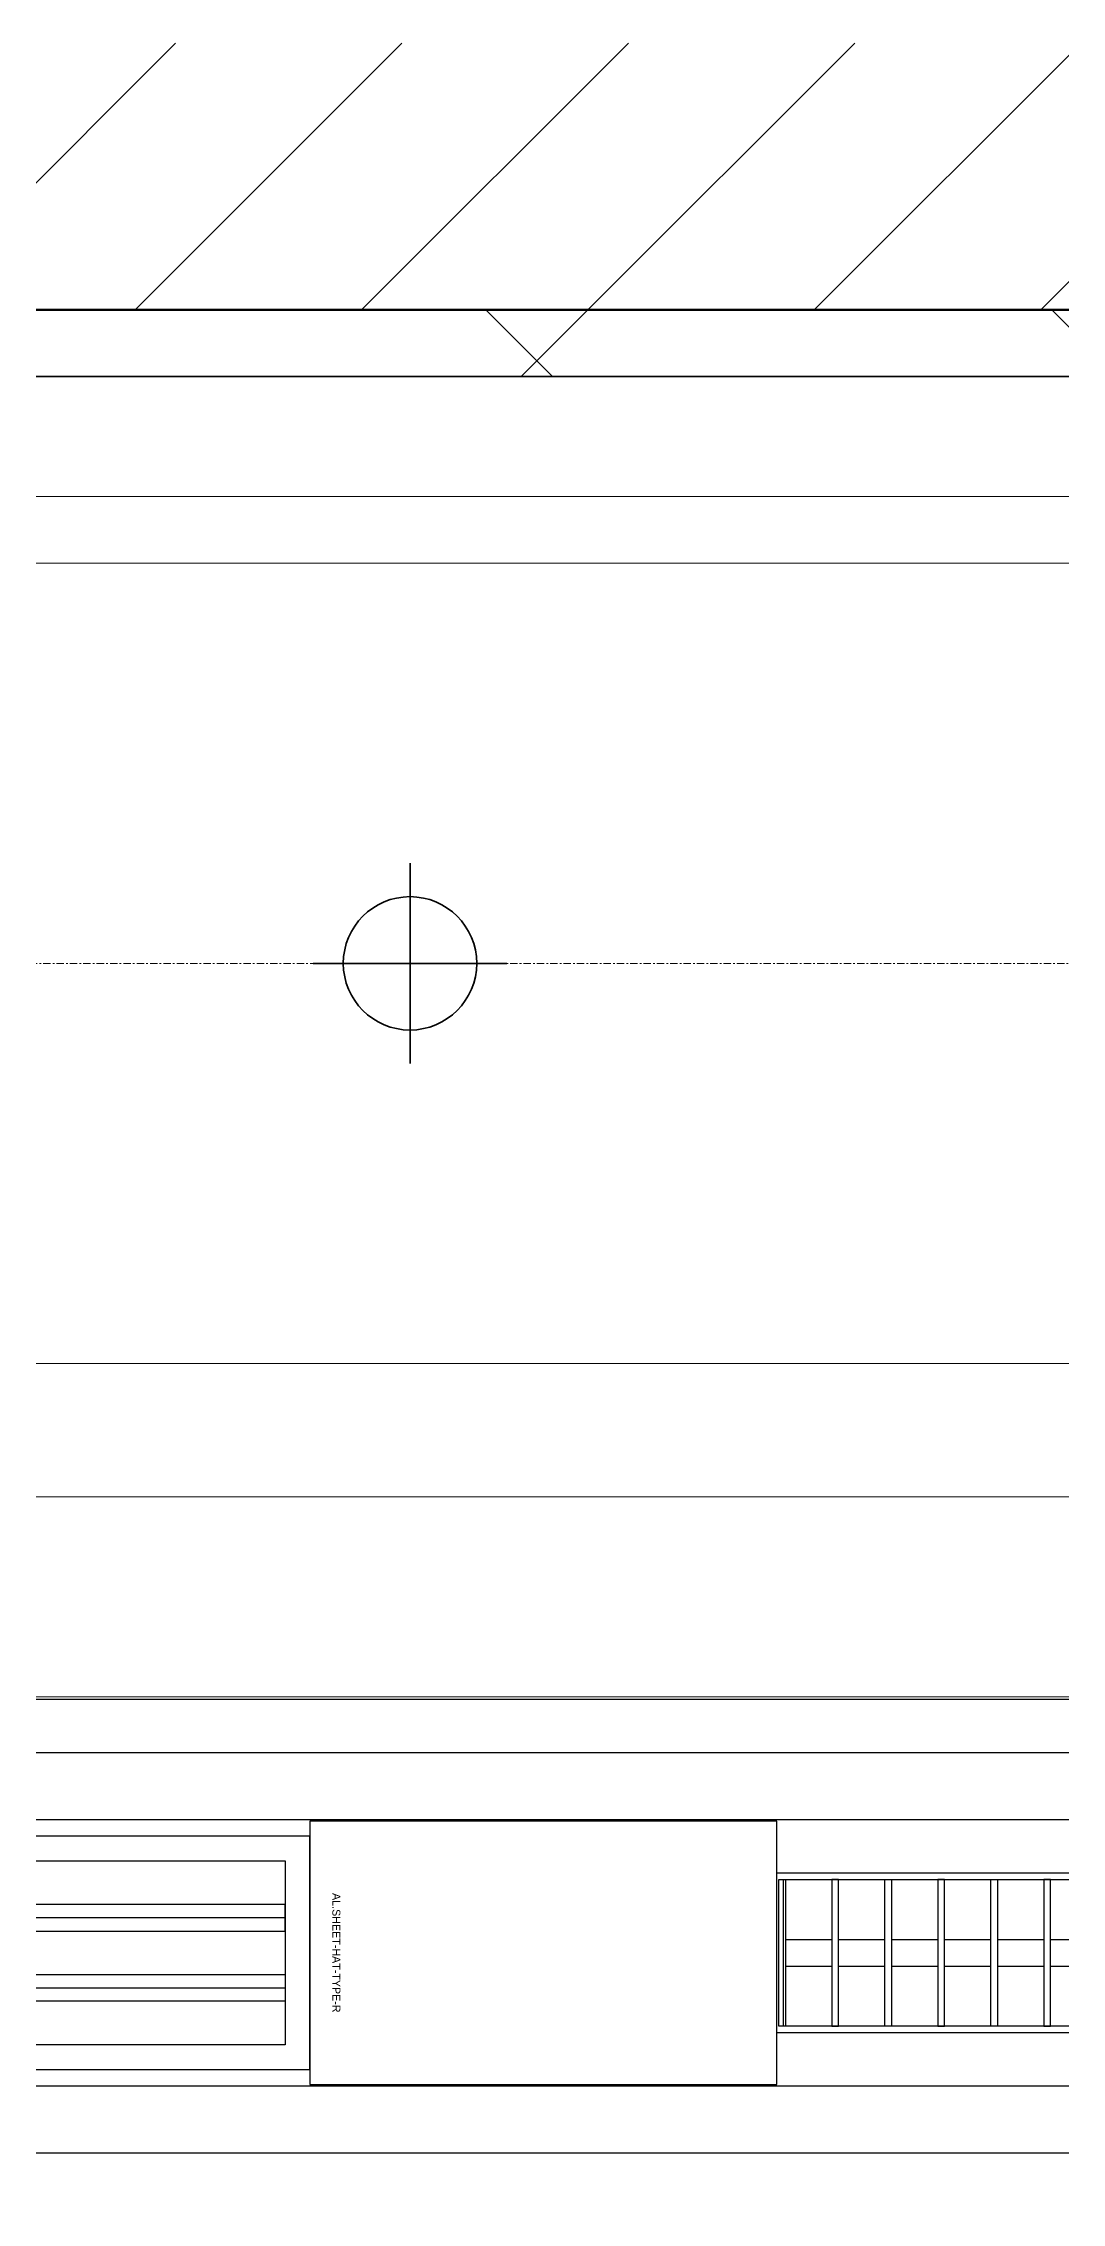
# Model space of a CAD drawing. Header units: millimetres. Extents: x -727772 to -647265, y -21627 to 19019.
# Drawn here: x -720982 to -720219, y 2650 to 4269 of the extents above; entities that cross this region are included whole.
import ezdxf
from ezdxf.enums import TextEntityAlignment as Align
from ezdxf.xclip import XClip

# ---------------------------------------------------------------- set-up
doc = ezdxf.new("R2010")
doc.units = ezdxf.units.MM
doc.header["$XCLIPFRAME"] = 2
doc.linetypes.add('DPA_Grid _ Level 100', pattern=[10, 5.5, -1.6, 1.3, -1.6])
for name, color, linetype in [('000 - WIPEOUT', 250, 'Continuous'), ('001 - ASCESSORIES', 251, 'Continuous'), ('A04_TUBE SERIES', 2, 'Continuous'), ('A11_ALU.SOLID SHEET', 2, 'Continuous')]:
    doc.layers.add(name, color=color, linetype=linetype)
for name, color, linetype, lineweight in [('A-DETL-GENF', 2, 'Continuous', 35), ('A-GLAZ-CURT', 2, 'Continuous', 9), ('A-WALL', 5, 'Continuous', 35), ('A-WALL-FNSH', 2, 'Continuous', 35), ('A-WALL-PATT', 1, 'Continuous', 35), ('E-LITE-EQPM', 2, 'Continuous', 35), ('S-GRID', 251, 'Continuous', 9)]:
    doc.layers.add(name, color=color, linetype=linetype, lineweight=lineweight)

# ---------------------------------------------------------------- blocks, each defined once
blk = doc.blocks.new('LGF_DL_SAA_LowPower_DL1a - LGF_DL_SAA_LowPower_DL1a-8832329-4263-01 ENLARGED UPPER PLATFORM LEVEL - REFLECTED CEILING PLAN - SHEET 4')
at = {"layer": 'A-DETL-GENF', "lineweight": 9}
for p, q in [((0, 75), (0, -75)), ((72.5, 0), (-72.5, 0))]:
    blk.add_line(p, q, dxfattribs=at)
blk.add_circle((0, 0), 50, dxfattribs=at)
blk = doc.blocks.new('*U789')
at = {"layer": 'S-GRID', "linetype": 'DPA_Grid _ Level 100'}
blk.add_line((-74549.9, -7200), (141.9, -7200), dxfattribs=at)
blk = doc.blocks.new('System Panel - DPA-AR_Metal Ceiling Rectangular Panel-V2-4263-01 ENLARGED UPPER PLATFORM LEVEL - REFLECTED CEILING PLAN - SHEET 4')
at = {"layer": 'A-GLAZ-CURT'}
for p, q in [((-719507.4, 4019), (-721907.4, 4019)), ((-721907.4, 4019), (-719507.4, 4019)), ((-721907.4, 3929), (-719507.4, 3929)), ((-719507.4, 3929), (-721907.4, 3929))]:
    blk.add_line(p, q, dxfattribs=at)
blk = doc.blocks.new('System Panel - DPA-AR_Metal Ceiling Rectangular Panel-V4-4263-01 ENLARGED UPPER PLATFORM LEVEL - REFLECTED CEILING PLAN - SHEET 4')
at = {"layer": 'A-GLAZ-CURT'}
for p, q in [((-719507.4, 3879), (-721907.4, 3879)), ((-721907.4, 3879), (-719507.4, 3879)), ((-721907.4, 3279), (-719507.4, 3279)), ((-719507.4, 3279), (-721907.4, 3279))]:
    blk.add_line(p, q, dxfattribs=at)
blk = doc.blocks.new('System Panel - DPA-AR_Metal Ceiling Rectangular Panel-V6-4263-01 ENLARGED UPPER PLATFORM LEVEL - REFLECTED CEILING PLAN - SHEET 4')
at = {"layer": 'A-GLAZ-CURT'}
for p, q in [((-719507.4, 3179), (-721907.4, 3179)), ((-721907.4, 3179), (-719507.4, 3179)), ((-721907.4, 3029), (-719507.4, 3029)), ((-719507.4, 3029), (-721907.4, 3029))]:
    blk.add_line(p, q, dxfattribs=at)
blk = doc.blocks.new('PPLS-PP19_Custom Tile Pattern - Custom Tile Pattern-16106263-4263-01 ENLARGED UPPER PLATFORM LEVEL - REFLECTED CEILING PLAN - SHEET 4')
at = {"layer": 'A-GLAZ-CURT'}
for p, q in [((-300, 0), (300, 0)), ((300, 0), (-300, 0)), ((-293.1, 0), (-275.8, 0)), ((-275.8, 0), (-293.1, 0)), ((-222.3, 0), (-205, 0)), ((-205, 0), (-222.3, 0)), ((196, 0), (213.3, 0)), ((213.3, 0), (196, 0)), ((230.1, 0), (300, 0)), ((-300, -50), (300, -50)), ((300, -50), (-300, -50))]:
    blk.add_line(p, q, dxfattribs=at)
at = {"layer": 'A-GLAZ-CURT', "flags": 128}
for points in [[(-300, 0), (-291.6, 0), (-283.3, 0), (-275.2, 0), (-267.3, 0), (-259.5, 0), (-251.8, 0), (-244.2, 0), (-236.7, 0), (-229.4, 0), (-222.1, 0), (-214.8, 0), (-207.7, 0), (-200.8, 0), (-194, 0), (-187.5, 0), (-181.4, 0), (-175.6, 0), (-170.3, 0), (-165.6, 0), (-162, 0), (-159.5, 0), (-157.5, 0)], [(-125.2, 0), (-128.5, 0), (-134.2, 0), (-140, 0), (-145.5, 0), (-150.6, 0), (-155.5, 0), (-160.3, 0), (-164.9, 0), (-169.6, 0), (-174.5, 0), (-179.5, 0), (-184.8, 0), (-190.4, 0), (-196.4, 0), (-202.6, 0), (-209, 0), (-215.7, 0), (-222.6, 0), (-229.7, 0), (-237, 0), (-244.4, 0), (-252, 0), (-259.7, 0), (-267.5, 0), (-275.5, 0), (-283.6, 0), (-291.7, 0), (-300, 0)], [(-156.9, 0), (-154.5, 0), (-149.4, 0), (-141.8, 0), (-132.8, 0), (-126.1, 0)]]:
    blk.add_lwpolyline(points, dxfattribs=at)
at = {"layer": 'A-GLAZ-CURT'}
for points, knots in [([(-300, 0), (-284.7, 0), (-236.6, 0), (-174.6, 0), (-130, 0), (-110.8, 0), (-99.5, 0), (-91.5, 0)], [-5323.127839, -5323.127839, -5323.127839, -5323.127839, -4502.809032, -2700.551212, -1002.059161, -460.363443, 0, 0, 0, 0]), ([(-156.8, 0), (-174.2, 0), (-212.6, 0), (-262.6, 0), (-294.5, 0), (-300, 0)], [-16526.070186, -16526.070186, -16526.070186, -16526.070186, -15131.813646, -13729.592194, -13439.944408, -13439.944408, -13439.944408, -13439.944408]), ([(-137.9, 0), (-140.6, 0), (-147.7, 0), (-147.7, 0), (-158.7, 0), (-174, 0), (-185.6, 0), (-209.8, 0), (-232, 0), (-255.2, 0), (-262.6, 0), (-264.9, 0), (-265.4, 0)], [-3187.727384, -3187.727384, -3187.727384, -3187.727384, -2919.378265, -2477.344047, -2237.412286, -2029.680487, -1755.085331, -1400.429864, -858.079193, -543.655514, -208.940337, 0, 0, 0, 0]), ([(-258.6, 0), (-257.9, 0), (-254.3, 0), (-241.2, 0), (-226, 0), (-213.1, 0), (-200.2, 0), (-185.8, 0), (-171.8, 0), (-158.7, 0), (-157.2, 0)], [-5722.54675, -5722.54675, -5722.54675, -5722.54675, -5657.471696, -5413.335975, -5017.494783, -4832.723979, -4666.091899, -4349.945572, -4000.813434, -3840.635403, -3840.635403, -3840.635403, -3840.635403]), ([(-156.8, 0), (-157.5, 0), (-164.8, 0), (-177.9, 0), (-199.5, 0), (-216.6, 0), (-231.3, 0), (-233.5, 0), (-234, 0)], [-2151.085938, -2151.085938, -2151.085938, -2151.085938, -2113.765672, -1763.376603, -1422.553702, -978.033455, -846.069444, -682.911962, -682.911962, -682.911962, -682.911962]), ([(-233.5, 0), (-233.4, 0), (-232.4, 0), (-230.7, 0), (-225.3, 0), (-223.6, 0)], [-455.274641, -455.274641, -455.274641, -455.274641, -440.605512, -119.536984, 0, 0, 0, 0]), ([(-223.6, 0), (-219.4, 0), (-206.2, 0), (-188.6, 0), (-171, 0), (-161.7, 0), (-157.6, 0)], [-5463.295695, -5463.295695, -5463.295695, -5463.295695, -5161.076232, -4739.070012, -4465.409639, -4249.229985, -4249.229985, -4249.229985, -4249.229985]), ([(-156.8, 0), (-155.2, 0), (-147.8, 0), (-136.8, 0), (-127.3, 0), (-124.2, 0), (-123.4, 0), (-123.3, 0)], [-4233.74468, -4233.74468, -4233.74468, -4233.74468, -4149.119819, -3839.893365, -3647.167523, -3488.92562, -3439.852845, -3439.852845, -3439.852845, -3439.852845]), ([(-89.1, 0), (-101.8, 0), (-123.3, 0), (-148.8, 0), (-156.3, 0)], [-18670.125109, -18670.125109, -18670.125109, -18670.125109, -17136.203329, -16539.310749, -16539.310749, -16539.310749, -16539.310749]), ([(-133.8, 0), (-135.5, 0), (-137.8, 0), (-148.4, 0), (-153.3, 0), (-156.1, 0)], [-2731.647847, -2731.647847, -2731.647847, -2731.647847, -2418.507304, -2308.929706, -2162.554546, -2162.554546, -2162.554546, -2162.554546]), ([(-152.3, 0), (-151, 0), (-147.7, 0), (-143.6, 0), (-138.6, 0)], [-3494.978217, -3494.978217, -3494.978217, -3494.978217, -3371.022232, -3227.460399, -3227.460399, -3227.460399, -3227.460399]), ([(-118.8, 0), (-121.9, 0), (-126.3, 0), (-137, 0), (-147.5, 0), (-150, 0), (-150.6, 0)], [-5938.474035, -5938.474035, -5938.474035, -5938.474035, -5700.061948, -5508.838257, -5298.784692, -5196.16478, -5196.16478, -5196.16478, -5196.16478]), ([(-150.3, 0), (-150.1, 0), (-147.7, 0), (-142.6, 0), (-127.3, 0), (-107.3, 0), (-90.4, 0), (-75.3, 0), (-68.4, 0), (-65.1, 0), (-63.6, 0)], [-4948.728362, -4948.728362, -4948.728362, -4948.728362, -4883.323924, -4440.880425, -4054.690705, -3793.097032, -3402.597032, -3144.956779, -3050.982048, -2969.237017, -2969.237017, -2969.237017, -2969.237017]), ([(-26.8, 0), (-27.8, 0), (-36.2, 0), (-53.5, 0), (-78.2, 0), (-110.9, 0), (-130.5, 0), (-147.7, 0), (-149.1, 0)], [-8718.362214, -8718.362214, -8718.362214, -8718.362214, -8532.293389, -8073.216054, -7508.296369, -7004.680444, -6449.282163, -6277.220794, -6277.220794, -6277.220794, -6277.220794]), ([(-148.2, 0), (-146.9, 0), (-140.1, 0), (-137.3, 0), (-133.9, 0), (-128.8, 0), (-126.5, 0)], [-6162.058746, -6162.058746, -6162.058746, -6162.058746, -6017.569127, -5560.701257, -5364.112219, -5231.017328, -5231.017328, -5231.017328, -5231.017328]), ([(-86.2, 0), (-91.4, 0), (-104.1, 0), (-122.6, 0), (-139, 0), (-146.1, 0), (-146.9, 0)], [-1681.3698, -1681.3698, -1681.3698, -1681.3698, -1374.161226, -945.742622, -741.901385, -489.130243, -489.130243, -489.130243, -489.130243]), ([(-146.7, 0), (-146.6, 0), (-145.5, 0), (-135.7, 0), (-128.3, 0), (-125.2, 0)], [-420.34245, -420.34245, -420.34245, -420.34245, -406.956646, -290.263673, 0, 0, 0, 0]), ([(-127.4, 0), (-131.6, 0), (-133.2, 0), (-134.1, 0), (-134.1, 0)], [-8540.990293, -8540.990293, -8540.990293, -8540.990293, -8266.114998, -8246.473386, -8246.473386, -8246.473386, -8246.473386]), ([(-134.1, 0), (-133.3, 0), (-130.3, 0), (-117.3, 0), (-92, 0), (-74, 0), (-62.7, 0), (-60.4, 0), (-60, 0)], [-7657.439573, -7657.439573, -7657.439573, -7657.439573, -7293.749979, -6839.55839, -6236.997189, -5713.340575, -5140.470607, -5006.787413, -5006.787413, -5006.787413, -5006.787413]), ([(-120.1, 0), (-120.1, 0), (-120.2, 0), (-121.3, 0), (-129.2, 0), (-133.8, 0)], [-2933.992132, -2933.992132, -2933.992132, -2933.992132, -2920.575025, -2840.280255, -2731.647847, -2731.647847, -2731.647847, -2731.647847]), ([(-113.4, 0), (-113.4, 0), (-114, 0), (-119.7, 0), (-125.4, 0), (-127, 0), (-127.4, 0)], [-328.499627, -328.499627, -328.499627, -328.499627, -282.672656, -98.539552, -24.539552, 0, 0, 0, 0]), ([(-126.5, 0), (-122.4, 0), (-108.7, 0), (-86.7, 0), (-63.4, 0), (-54.4, 0), (-48.5, 0), (-33.5, 0), (-26, 0), (-21.2, 0)], [-5231.017328, -5231.017328, -5231.017328, -5231.017328, -4994.692869, -4542.524482, -4008.285538, -3689.699207, -3546.54457, -3315.260113, -2989.152759, -2989.152759, -2989.152759, -2989.152759]), ([(-125.2, 0), (-124.9, 0), (-122, 0), (-113, 0), (-100.2, 0), (-92.8, 0), (-88.4, 0)], [-3362.7396, -3362.7396, -3362.7396, -3362.7396, -3342.215224, -3074.362186, -2902.289527, -2671.272165, -2671.272165, -2671.272165, -2671.272165]), ([(-122.1, 0), (-122, 0), (-121.7, 0), (-121.2, 0), (-120.9, 0)], [-3136.336417, -3136.336417, -3136.336417, -3136.336417, -3110.304437, -3035.164275, -3035.164275, -3035.164275, -3035.164275]), ([(-36.3, 0), (-36.4, 0), (-37.3, 0), (-45, 0), (-46.1, 0), (-60.6, 0), (-81.2, 0), (-99.5, 0), (-114, 0), (-117.3, 0), (-118.8, 0)], [-1855.773136, -1855.773136, -1855.773136, -1855.773136, -1810.870157, -1672.078046, -1405.135169, -1060.00838, -740.068933, -229.489605, -116.330425, 0, 0, 0, 0]), ([(-117.7, 0), (-117.2, 0), (-114.8, 0), (-113.4, 0), (-113.4, 0)], [-821.249067, -821.249067, -821.249067, -821.249067, -394.672656, -330.879064, -330.879064, -330.879064, -330.879064]), ([(-36.6, 0), (-36.6, 0), (-40.4, 0), (-44.3, 0), (-59, 0), (-85.2, 0), (-107.6, 0), (-116.6, 0), (-117.6, 0)], [-4069.478503, -4069.478503, -4069.478503, -4069.478503, -3858.647035, -3538.256648, -2842.901703, -2193.204658, -1433.981041, -985.49888, -985.49888, -985.49888, -985.49888]), ([(-115.8, 0), (-115, 0), (-110.4, 0), (-96.8, 0), (-71.3, 0), (-46.1, 0), (-26, 0), (-20.5, 0)], [-5724.064692, -5724.064692, -5724.064692, -5724.064692, -5430.283136, -5103.229623, -4799.173296, -4065.652676, -3775.446925, -3775.446925, -3775.446925, -3775.446925]), ([(9.3, 0), (9.1, 0), (7.6, 0), (2.6, 0), (-12.2, 0), (-25.6, 0), (-40, 0), (-56.2, 0), (-75.6, 0), (-94, 0), (-112, 0), (-114.9, 0), (-115.6, 0)], [-2922.926651, -2922.926651, -2922.926651, -2922.926651, -2882.788014, -2720.818881, -2518.50168, -2125.455881, -1792.521578, -1466.981642, -1208.454564, -789.402658, -501.969187, -243.577221, -243.577221, -243.577221, -243.577221]), ([(-91.5, 0), (-90.1, 0), (-84.7, 0), (-77.4, 0), (-72.7, 0), (-72.6, 0), (-72.6, 0)], [-19832.387487, -19832.387487, -19832.387487, -19832.387487, -19753.885894, -19541.04734, -19478.625389, -19471.062469, -19471.062469, -19471.062469, -19471.062469]), ([(-72.9, 0), (-75.5, 0), (-80.7, 0), (-86.5, 0), (-88.4, 0)], [-19442.345229, -19442.345229, -19442.345229, -19442.345229, -18935.241197, -18698.799299, -18698.799299, -18698.799299, -18698.799299]), ([(-87.9, 0), (-86.8, 0), (-80.3, 0), (-71.7, 0), (-65.9, 0), (-65.1, 0)], [-2662.16885, -2662.16885, -2662.16885, -2662.16885, -2605.247022, -2322.099534, -2241.8264, -2241.8264, -2241.8264, -2241.8264]), ([(-64, 0), (-64.1, 0), (-72.5, 0), (-80.6, 0), (-86.2, 0)], [-2171.769325, -2171.769325, -2171.769325, -2171.769325, -2007.031671, -1681.3698, -1681.3698, -1681.3698, -1681.3698]), ([(-29, 0), (-34, 0), (-43.7, 0), (-56.4, 0), (-71.7, 0), (-77.8, 0), (-82.7, 0), (-83.3, 0), (-83.3, 0)], [-2680.714891, -2680.714891, -2680.714891, -2680.714891, -2413.671296, -2161.752162, -2006.592567, -1646.621388, -1424.436217, -1393.971743, -1393.971743, -1393.971743, -1393.971743]), ([(-83.3, 0), (-83.3, 0), (-82.9, 0), (-76.1, 0), (-63, 0), (-48.1, 0), (-36.5, 0), (-33.6, 0), (-29.9, 0), (-28.6, 0)], [-1393.4169, -1393.4169, -1393.4169, -1393.4169, -1353.722004, -1274.333717, -1073.56893, -651.549973, -296.515819, -83.513472, 0, 0, 0, 0]), ([(31.2, 0), (26, 0), (12, 0), (-16.9, 0), (-47.4, 0), (-65.8, 0), (-66.4, 0), (-66.4, 0)], [-4496.803627, -4496.803627, -4496.803627, -4496.803627, -4222.080604, -3745.412743, -2981.410125, -2542.574734, -2498.224237, -2498.224237, -2498.224237, -2498.224237]), ([(-66.4, 0), (-66.4, 0), (-63.6, 0), (-53.6, 0), (-34.4, 0), (-29.8, 0), (-29.2, 0)], [-2493.31794, -2493.31794, -2493.31794, -2493.31794, -2315.303971, -1809.437387, -963.711516, -666.19313, -666.19313, -666.19313, -666.19313]), ([(-63.6, 0), (-61.5, 0), (-57.4, 0), (-54.5, 0), (-45.2, 0), (-40.8, 0), (-40.5, 0), (-40.4, 0)], [-2969.237017, -2969.237017, -2969.237017, -2969.237017, -2851.217951, -2734.127174, -2474.780881, -2410.990208, -2350.645972, -2350.645972, -2350.645972, -2350.645972]), ([(-58.8, 0), (-58.4, 0), (-57.3, 0), (-54.2, 0), (-46.3, 0), (-42.6, 0), (-41.8, 0)], [-4859.52896, -4859.52896, -4859.52896, -4859.52896, -4680.891996, -4469.85053, -4321.566175, -4270.495146, -4270.495146, -4270.495146, -4270.495146]), ([(76.6, 0), (74.8, 0), (67.7, 0), (53.5, 0), (37, 0), (24.1, 0), (12.8, 0), (-2.9, 0), (-20.6, 0), (-32.8, 0), (-44.9, 0), (-51.4, 0), (-51.8, 0)], [-3095.572228, -3095.572228, -3095.572228, -3095.572228, -2950.589685, -2634.532728, -2313.748533, -2106.613311, -1925.670641, -1617.263037, -1290.787923, -1039.307308, -819.71621, -644.910881, -644.910881, -644.910881, -644.910881]), ([(-51.8, 0), (-51.8, 0), (-51.8, 0), (-47.4, 0), (-46, 0), (-40.2, 0), (-36.8, 0)], [-632.814994, -632.814994, -632.814994, -632.814994, -627.965721, -508.377888, -260.442412, 0, 0, 0, 0]), ([(-41.8, 0), (-39.9, 0), (-37.7, 0), (-36.9, 0), (-36.8, 0)], [-4270.495146, -4270.495146, -4270.495146, -4270.495146, -4161.040818, -4106.245333, -4106.245333, -4106.245333, -4106.245333]), ([(-36.8, 0), (-32.4, 0), (-26.7, 0), (-20.7, 0), (-20.1, 0)], [-6191.144455, -6191.144455, -6191.144455, -6191.144455, -5862.463379, -5824.269161, -5824.269161, -5824.269161, -5824.269161]), ([(-36.3, 0), (-36.3, 0), (-34.7, 0), (-28.9, 0), (-27, 0), (-26.5, 0)], [-9150.272121, -9150.272121, -9150.272121, -9150.272121, -9057.163041, -8919.836787, -8834.607043, -8834.607043, -8834.607043, -8834.607043]), ([(30.8, 0), (29.3, 0), (20.1, 0), (3.5, 0), (-16.6, 0), (-34.8, 0), (-36, 0)], [-10462.034656, -10462.034656, -10462.034656, -10462.034656, -10363.088938, -9884.23066, -9424.652049, -9182.880979, -9182.880979, -9182.880979, -9182.880979]), ([(-33.3, 0), (-33.3, 0), (-32.9, 0), (-31.2, 0), (-30.5, 0)], [-2415.024266, -2415.024266, -2415.024266, -2415.024266, -2357.633367, -2323.618664, -2323.618664, -2323.618664, -2323.618664]), ([(70.6, 0), (66.2, 0), (55.8, 0), (39.6, 0), (24.7, 0), (2.6, 0), (-17.8, 0), (-30.6, 0), (-31.8, 0), (-32, 0)], [-4647.237329, -4647.237329, -4647.237329, -4647.237329, -4326.416877, -4098.545751, -3766.694881, -3333.063701, -2994.501669, -2698.150104, -2614.070998, -2614.070998, -2614.070998, -2614.070998]), ([(-30.8, 0), (-30.7, 0), (-30.1, 0), (-26.1, 0), (-21, 0)], [-54176.191683, -54176.191683, -54176.191683, -54176.191683, -54157.274271, -53832.391596, -53832.391596, -53832.391596, -53832.391596]), ([(-30.5, 0), (-27.1, 0), (-24.2, 0), (-20.8, 0), (-20.6, 0)], [-2323.618664, -2323.618664, -2323.618664, -2323.618664, -2142.497158, -2129.983776, -2129.983776, -2129.983776, -2129.983776]), ([(-20.1, 0), (-22.2, 0), (-26.3, 0), (-29.5, 0), (-30.2, 0)], [-54745.778714, -54745.778714, -54745.778714, -54745.778714, -54461.685999, -54290.791712, -54290.791712, -54290.791712, -54290.791712]), ([(-29, 0), (-28.7, 0), (-27.4, 0), (-24.5, 0), (-22.6, 0)], [-166.548282, -166.548282, -166.548282, -166.548282, -102.06493, 0, 0, 0, 0]), ([(8.3, 0), (8.2, 0), (7.2, 0), (0.3, 0), (-13.9, 0), (-24.9, 0), (-29, 0)], [-3574.286521, -3574.286521, -3574.286521, -3574.286521, -3526.962355, -3285.499107, -2903.012179, -2680.714891, -2680.714891, -2680.714891, -2680.714891]), ([(-28.6, 0), (-26.9, 0), (-20.3, 0), (-11.5, 0), (2.1, 0), (13.2, 0), (21.2, 0), (24.6, 0), (24.7, 0), (24.7, 0)], [-5361.429781, -5361.429781, -5361.429781, -5361.429781, -5261.36855, -5050.479954, -4785.90057, -4596.498881, -4445.288762, -4384.376941, -4376.041937, -4376.041937, -4376.041937, -4376.041937]), ([(-22.6, 0), (-20.3, 0), (-17, 0), (-11.4, 0), (-7.7, 0), (-6.6, 0), (-6.4, 0)], [-56468.192263, -56468.192263, -56468.192263, -56468.192263, -56344.022017, -56303.229861, -56166.290093, -56124.392176, -56124.392176, -56124.392176, -56124.392176]), ([(-20.2, 0), (-19.1, 0), (-17.5, 0), (-15.8, 0), (-15.2, 0)], [-53815.07813, -53815.07813, -53815.07813, -53815.07813, -53749.15266, -53717.791567, -53717.791567, -53717.791567, -53717.791567]), ([(-20.2, 0), (-18.6, 0), (-10.5, 0), (8.6, 0), (15, 0), (22.9, 0), (31, 0), (38.2, 0), (44.7, 0), (47.5, 0)], [-2965.352041, -2965.352041, -2965.352041, -2965.352041, -2864.387349, -2439.246196, -2084.094819, -1956.422387, -1818.904206, -1645.594513, -1494.576379, -1494.576379, -1494.576379, -1494.576379]), ([(-20.1, 0), (-13, 0), (6.3, 0), (22.1, 0), (37.4, 0), (43.6, 0), (47.7, 0), (48.2, 0)], [-2120.890799, -2120.890799, -2120.890799, -2120.890799, -1716.209403, -1206.526904, -1089.329421, -901.315459, -876.8567, -876.8567, -876.8567, -876.8567]), ([(-20.1, 0), (-16.7, 0), (-7.7, 0), (4.2, 0), (9.6, 0), (10.1, 0), (10.2, 0)], [-3767.968367, -3767.968367, -3767.968367, -3767.968367, -3589.737505, -3285.047089, -3066.359526, -3044.715262, -3044.715262, -3044.715262, -3044.715262]), ([(-13, 0), (-14.4, 0), (-16.4, 0), (-19.7, 0), (-20, 0)], [-55207.591944, -55207.591944, -55207.591944, -55207.591944, -54789.006179, -54749.191828, -54749.191828, -54749.191828, -54749.191828]), ([(-19.1, 0), (-11.5, 0), (10, 0), (43.4, 0), (70.9, 0), (82.1, 0), (83.7, 0)], [-5804.197927, -5804.197927, -5804.197927, -5804.197927, -5340.621928, -4573.028122, -4094.177415, -3869.465285, -3869.465285, -3869.465285, -3869.465285]), ([(-15.2, 0), (-13.1, 0), (7.5, 0), (31.3, 0), (46.1, 0), (48.2, 0)], [-461.142613, -461.142613, -461.142613, -461.142613, -429.606584, -390.253598, -383.651009, -383.651009, -383.651009, -383.651009]), ([(-6.5, 0), (-6.7, 0), (-7.2, 0), (-7.6, 0), (-7.8, 0)], [-56009.792147, -56009.792147, -56009.792147, -56009.792147, -55949.290093, -55895.192118, -55895.192118, -55895.192118, -55895.192118]), ([(-2.6, 0), (-2.5, 0), (-1.2, 0), (4.9, 0), (16, 0), (22.5, 0), (24.5, 0)], [-226.825321, -226.825321, -226.825321, -226.825321, -220.269177, -206.416616, -198.214427, -187.717507, -187.717507, -187.717507, -187.717507]), ([(48.2, 0), (44, 0), (33, 0), (12, 0), (3.1, 0), (-1.7, 0), (-2.3, 0)], [-320.278559, -320.278559, -320.278559, -320.278559, -307.516438, -285.83788, -246.234814, -234.646884, -234.646884, -234.646884, -234.646884]), ([(24.7, 0), (24.5, 0), (21, 0), (15.5, 0), (10.8, 0), (9.6, 0)], [-4368.572414, -4368.572414, -4368.572414, -4368.572414, -4306.476363, -4080.000647, -3772.857994, -3772.857994, -3772.857994, -3772.857994]), ([(18.2, 0), (19.1, 0), (24.3, 0), (25.7, 0), (26.1, 0)], [-5700.113719, -5700.113719, -5700.113719, -5700.113719, -5554.232259, -5302.431367, -5302.431367, -5302.431367, -5302.431367]), ([(47.7, 0), (45.9, 0), (41, 0), (29.5, 0), (20.7, 0), (18.9, 0), (18.2, 0)], [-6433.096879, -6433.096879, -6433.096879, -6433.096879, -6314.283804, -6135.05769, -5972.647715, -5832.674503, -5832.674503, -5832.674503, -5832.674503]), ([(27.4, 0), (27.9, 0), (29.5, 0), (38.1, 0), (53.4, 0), (71.7, 0), (84.8, 0), (86, 0), (92.5, 0), (94.3, 0)], [-5037.309798, -5037.309798, -5037.309798, -5037.309798, -4887.603822, -4705.298446, -4353.683244, -3960.84581, -3759.045785, -3336.541051, -2783.776468, -2783.776468, -2783.776468, -2783.776468]), ([(27.9, 0), (29.1, 0), (33.4, 0), (48.4, 0), (71.9, 0), (97.4, 0), (110.9, 0), (116.1, 0)], [-147.777612, -147.777612, -147.777612, -147.777612, -135.792042, -118.513713, -97.899267, -63.759246, -47.927874, -47.927874, -47.927874, -47.927874]), ([(53.2, 0), (53.1, 0), (52.2, 0), (45, 0), (36.5, 0), (30.8, 0)], [-622.740158, -622.740158, -622.740158, -622.740158, -566.066452, -360.610861, 0, 0, 0, 0]), ([(136.4, 0), (121.7, 0), (86.9, 0), (51.2, 0), (31.2, 0)], [-106.750556, -106.750556, -106.750556, -106.750556, -59.610984, 0, 0, 0, 0]), ([(116.6, 0), (112.9, 0), (98.3, 0), (76.9, 0), (57.8, 0), (46.5, 0), (41.2, 0), (36, 0), (35.5, 0), (35.5, 0)], [-417.82409, -417.82409, -417.82409, -417.82409, -401.860199, -357.622665, -341.267687, -334.000314, -326.15566, -319.318397, -317.489778, -317.489778, -317.489778, -317.489778]), ([(36.3, 0), (37.8, 0), (48.8, 0), (64.8, 0), (95.9, 0), (124.5, 0), (132.4, 0), (134.6, 0)], [-314.598523, -314.598523, -314.598523, -314.598523, -305.899624, -287.17622, -249.500363, -194.761443, -152.241002, -152.241002, -152.241002, -152.241002]), ([(114.4, 0), (114.2, 0), (112.1, 0), (105.4, 0), (92.4, 0), (85.6, 0), (74.4, 0), (62.3, 0), (54.1, 0), (49.8, 0), (48.2, 0)], [-8148.58938, -8148.58938, -8148.58938, -8148.58938, -8105.191388, -7723.759874, -7531.75727, -7135.649961, -6924.452779, -6738.82075, -6548.303034, -6444.539199, -6444.539199, -6444.539199, -6444.539199]), ([(48.3, 0), (49, 0), (53.6, 0), (58.7, 0), (61.3, 0), (61.5, 0)], [-1481.127035, -1481.127035, -1481.127035, -1481.127035, -1443.202566, -1228.752106, -1120.932285, -1120.932285, -1120.932285, -1120.932285]), ([(48.5, 0), (50.8, 0), (58.2, 0), (64.5, 0), (72.7, 0), (75.2, 0), (76, 0), (76.2, 0)], [-871.356999, -871.356999, -871.356999, -871.356999, -753.071572, -495.328968, -421.953223, -334.951786, -290.452333, -290.452333, -290.452333, -290.452333]), ([(103.1, 0), (101.1, 0), (86.3, 0), (67.8, 0), (51.7, 0), (48.6, 0)], [-375.435014, -375.435014, -375.435014, -375.435014, -369.147452, -330.153101, -320.684075, -320.684075, -320.684075, -320.684075]), ([(48.9, 0), (60.7, 0), (91.1, 0), (120.6, 0), (138.3, 0), (138.5, 0)], [-382.965103, -382.965103, -382.965103, -382.965103, -346.313304, -291.370682, -290.5735, -290.5735, -290.5735, -290.5735]), ([(61.5, 0), (61.5, 0), (61.2, 0), (54.6, 0), (53.7, 0), (53.6, 0)], [-1113.311073, -1113.311073, -1113.311073, -1113.311073, -1096.402191, -891.204116, -747.28819, -747.28819, -747.28819, -747.28819]), ([(76.2, 0), (75.6, 0), (73.6, 0), (71, 0), (70.6, 0)], [-193.634889, -193.634889, -193.634889, -193.634889, -31.537676, 0, 0, 0, 0]), ([(94.4, 0), (94.4, 0), (94.6, 0), (99.1, 0), (109, 0), (120.8, 0), (139.9, 0), (163.3, 0), (185.2, 0), (193.6, 0), (194.7, 0), (194.8, 0)], [-2348.345796, -2348.345796, -2348.345796, -2348.345796, -2310.419338, -2233.599744, -2052.234781, -1843.028543, -1530.39897, -1095.004608, -529.74427, -295.064701, -265.121568, -265.121568, -265.121568, -265.121568]), ([(116.5, 0), (115.7, 0), (113.6, 0), (112, 0), (105.7, 0), (105.2, 0), (105.2, 0)], [-9316.220116, -9316.220116, -9316.220116, -9316.220116, -9220.200448, -9012.77275, -8966.157302, -8929.495943, -8929.495943, -8929.495943, -8929.495943]), ([(105.3, 0), (105.5, 0), (111, 0), (112.7, 0), (113.6, 0)], [-8920.561005, -8920.561005, -8920.561005, -8920.561005, -8814.835624, -8577.462505, -8577.462505, -8577.462505, -8577.462505]), ([(116.5, 0), (119.3, 0), (123.5, 0), (128.6, 0), (128.9, 0)], [-47.47612, -47.47612, -47.47612, -47.47612, -39.050993, -35.895543, -35.895543, -35.895543, -35.895543]), ([(168.4, 0), (167.7, 0), (162.5, 0), (148.8, 0), (126, 0), (116.6, 0)], [-543.375029, -543.375029, -543.375029, -543.375029, -530.793311, -458.593899, -417.916945, -417.916945, -417.916945, -417.916945]), ([(129, 0), (129, 0), (124.4, 0), (122.4, 0), (118.8, 0), (117.1, 0)], [-35.386604, -35.386604, -35.386604, -35.386604, -31.430235, -22.807238, -15.975958, -15.975958, -15.975958, -15.975958]), ([(157.9, 0), (156.8, 0), (151.7, 0), (143.3, 0), (134, 0), (126.2, 0), (120.8, 0), (118.3, 0), (117.4, 0)], [-10292.955006, -10292.955006, -10292.955006, -10292.955006, -10098.273015, -9847.788484, -9677.714971, -9567.007022, -9453.21225, -9349.434131, -9349.434131, -9349.434131, -9349.434131]), ([(128.6, 0), (128.8, 0), (130.2, 0), (139.3, 0), (152.7, 0), (161.2, 0), (162.2, 0), (162.8, 0)], [-633.326174, -633.326174, -633.326174, -633.326174, -627.736123, -618.981161, -602.094757, -592.980799, -581.414464, -581.414464, -581.414464, -581.414464]), ([(137.1, 0), (136, 0), (133.6, 0), (129.9, 0), (129.1, 0)], [-670.405967, -670.405967, -670.405967, -670.405967, -651.020627, -640.742133, -640.742133, -640.742133, -640.742133]), ([(193.8, 0), (193.3, 0), (190.1, 0), (183.1, 0), (171, 0), (161.9, 0), (161.3, 0), (158.4, 0), (157.9, 0), (157.8, 0)], [-11665.349007, -11665.349007, -11665.349007, -11665.349007, -11565.880756, -11105.624034, -10839.086983, -10768.332124, -10666.779182, -10580.760289, -10550.278881, -10550.278881, -10550.278881, -10550.278881]), ([(253.2, 0), (236.5, 0), (205.5, 0), (177.4, 0), (159.3, 0), (158.3, 0), (158.3, 0)], [-238.322293, -238.322293, -238.322293, -238.322293, -187.987675, -143.776725, -129.632772, -123.352749, -123.352749, -123.352749, -123.352749]), ([(159.1, 0), (159.1, 0), (160.8, 0), (165.2, 0), (174.2, 0), (186, 0), (208.8, 0), (219.4, 0), (230.1, 0)], [-115.643202, -115.643202, -115.643202, -115.643202, -114.681583, -87.660824, -65.295536, -41.623857, -24.459831, 0, 0, 0, 0]), ([(162.8, 0), (165.4, 0), (170.9, 0), (172.6, 0), (172.6, 0)], [-111.264224, -111.264224, -111.264224, -111.264224, -56.742688, -19.085662, -19.085662, -19.085662, -19.085662]), ([(247.1, 0), (246.8, 0), (245, 0), (238.3, 0), (226.6, 0), (221.1, 0), (200.3, 0), (183, 0), (174.3, 0), (169.7, 0), (169, 0)], [-9649.085549, -9649.085549, -9649.085549, -9649.085549, -9581.591397, -9406.094246, -9221.510254, -9016.44624, -8717.832359, -8253.978395, -8152.463617, -8069.855175, -8069.855175, -8069.855175, -8069.855175]), ([(215.2, 0), (214.6, 0), (210.5, 0), (204, 0), (187.5, 0), (175.3, 0), (169.5, 0)], [-203.825446, -203.825446, -203.825446, -203.825446, -198.527383, -184.406837, -162.427601, -142.916156, -142.916156, -142.916156, -142.916156]), ([(171.5, 0), (176.5, 0), (193.2, 0), (201.7, 0), (208.8, 0), (213.9, 0), (242, 0), (266.7, 0), (281.7, 0), (291.7, 0), (296.5, 0), (297.9, 0), (298.1, 0)], [-7971.819559, -7971.819559, -7971.819559, -7971.819559, -7784.112253, -7606.717214, -7289.299508, -7042.621073, -6582.165592, -6068.460911, -5766.029927, -5566.724884, -5280.360606, -5199.253518, -5199.253518, -5199.253518, -5199.253518]), ([(172.1, 0), (177.7, 0), (187.9, 0), (201.1, 0), (207.5, 0), (214, 0), (215.1, 0)], [-255.364076, -255.364076, -255.364076, -255.364076, -237.955587, -223.92608, -215.862851, -208.75215, -208.75215, -208.75215, -208.75215]), ([(252.4, 0), (242.6, 0), (228.3, 0), (219.9, 0), (219, 0)], [-11692.795444, -11692.795444, -11692.795444, -11692.795444, -11162.864862, -10856.732305, -10856.732305, -10856.732305, -10856.732305]), ([(219.9, 0), (220.9, 0), (227.8, 0), (242.1, 0), (246.5, 0), (247, 0)], [-10670.940496, -10670.940496, -10670.940496, -10670.940496, -10511.382485, -9925.173265, -9834.877357, -9834.877357, -9834.877357, -9834.877357]), ([(300, 0), (288.2, 0), (272.5, 0), (256.9, 0), (253.2, 0)], [-12528.858583, -12528.858583, -12528.858583, -12528.858583, -11905.454923, -11708.046403, -11708.046403, -11708.046403, -11708.046403]), ([(300, 0), (286.5, 0), (271.2, 0), (255.8, 0), (253.9, 0)], [-285.253232, -285.253232, -285.253232, -285.253232, -244.693688, -238.995951, -238.995951, -238.995951, -238.995951]), ([(284.8, 0), (284.8, 0), (285.1, 0), (287.5, 0), (293.6, 0), (297.8, 0), (300, 0)], [-4110.630118, -4110.630118, -4110.630118, -4110.630118, -4053.389046, -3959.664717, -3862.421465, -3746.95702, -3746.95702, -3746.95702, -3746.95702]), ([(297.4, 0), (295.8, 0), (291.6, 0), (285.4, 0), (284.9, 0)], [-4803.172655, -4803.172655, -4803.172655, -4803.172655, -4358.271401, -4143.037883, -4143.037883, -4143.037883, -4143.037883])]:
    blk.add_open_spline(points, degree=3, knots=knots, dxfattribs=at)
for points in [[(-39.8, 0), (-39.1, 0), (-38.1, 0), (-37.4, 0)], [(24.5, 0), (25.2, 0), (25.7, 0), (26, 0)], [(80.3, 0), (79.6, 0), (78.3, 0), (76.6, 0)], [(84.1, 0), (83.5, 0), (82.4, 0), (81.7, 0)], [(116.6, 0), (112.6, 0), (108, 0), (103.1, 0)], [(168.7, 0), (168.7, 0), (169.8, 0), (171.5, 0)], [(195.1, 0), (194.9, 0), (194.4, 0), (193.8, 0)]]:
    blk.add_open_spline(points, degree=3, dxfattribs=at)
blk = doc.blocks.new('C-1-PP19-AR-4263-01-B_20250910-081637_EXCL')
at = {"layer": 'A-GLAZ-CURT', "rotation": 180}
blk.add_blockref('PPLS-PP19_Custom Tile Pattern - Custom Tile Pattern-16106263-4263-01 ENLARGED UPPER PLATFORM LEVEL - REFLECTED CEILING PLAN - SHEET 4', (-68360, -6760), dxfattribs=at)
at = {"layer": 'A-GLAZ-CURT'}
for name in ['System Panel - DPA-AR_Metal Ceiling Rectangular Panel-V2-4263-01 ENLARGED UPPER PLATFORM LEVEL - REFLECTED CEILING PLAN - SHEET 4', 'System Panel - DPA-AR_Metal Ceiling Rectangular Panel-V4-4263-01 ENLARGED UPPER PLATFORM LEVEL - REFLECTED CEILING PLAN - SHEET 4', 'System Panel - DPA-AR_Metal Ceiling Rectangular Panel-V6-4263-01 ENLARGED UPPER PLATFORM LEVEL - REFLECTED CEILING PLAN - SHEET 4']:
    blk.add_blockref(name, (652322.4, -10779), dxfattribs=at)
blk = doc.blocks.new('LGF_DL_SAA_LowPower_DL1a - LGF_DL_SAA_LowPower_DL1a-8832329-4160-01 UPPER PLATFORM LEVEL - REFLECTED CEILING PLAN')
at = {"layer": 'A-DETL-GENF'}
for p, q in [((0, 75), (0, -75)), ((72.5, 0), (-72.5, 0))]:
    blk.add_line(p, q, dxfattribs=at)
blk.add_circle((0, 0), 50, dxfattribs=at)
blk = doc.blocks.new('C-1-PP19-AR-4160-01-B_20250902-175713_EXDOWNLIGHT')
at = {"layer": 'E-LITE-EQPM', "extrusion": (0, 0, -1), "rotation": 180}
blk.add_blockref('LGF_DL_SAA_LowPower_DL1a - LGF_DL_SAA_LowPower_DL1a-8832329-4160-01 UPPER PLATFORM LEVEL - REFLECTED CEILING PLAN', (-23975, 0), dxfattribs=at)
blk = doc.blocks.new('*U217')
at = {"layer": 'A11_ALU.SOLID SHEET', "color": 0}
blk.add_lwpolyline([(350, -98.8), (350, 98.8), (0, 98.8), (0, -98.8)], close=True, dxfattribs=at)
at = {"layer": 'Defpoints', "color": 250}
blk.add_point((0, 0), dxfattribs=at)
blk.add_text('AL.SHEET-HAT-TYPE-R', height=6, rotation=270, dxfattribs=at).set_placement((15, 0), align=Align.BOTTOM_CENTER)
blk = doc.blocks.new('*U219')
at = {"layer": '001 - ASCESSORIES', "color": 0, "linetype": 'ByBlock'}
blk.add_lwpolyline([(800, 87.5), (-800, 87.5), (-800, -87.5), (800, -87.5)], close=True, dxfattribs=at)
at = {"layer": '001 - ASCESSORIES', "linetype": 'ByBlock'}
for points in [[(-781.5, 69), (781.5, 69), (781.5, -69), (-781.5, -69)], [(781.5, 36.3), (-781.5, 36.3), (-781.5, 16.3), (781.5, 16.3)], [(-781.5, -16.3), (781.5, -16.3), (781.5, -36.3), (-781.5, -36.3)]]:
    blk.add_lwpolyline(points, close=True, dxfattribs=at)
for points in [[(781.5, 26.3), (-781.5, 26.3)], [(-781.5, -26.3), (781.5, -26.3)]]:
    blk.add_lwpolyline(points, dxfattribs=at)
blk = doc.blocks.new('*U214')
at = {"color": 1}
blk.add_wipeout([(600, -60), (-600, -60), (-600, 60), (600, 60)], dxfattribs=at).dxf.layer = '000 - WIPEOUT'
at = {"layer": '001 - ASCESSORIES', "color": 0}
blk.add_lwpolyline([(600, -60), (-600, -60), (-600, 60), (600, 60)], close=True, dxfattribs=at)
at = {"layer": '001 - ASCESSORIES'}
for points in [[(-593.5, -55), (-598.5, -55), (-598.5, 55), (-593.5, 55)], [(595, -55), (-595, -55), (-595, 55), (595, 55)], [(-558.8, -55), (-553.8, -55), (-553.8, 55), (-558.8, 55)], [(-514, -55), (-519, -55), (-519, 55), (-514, 55)], [(-479.3, -55), (-474.3, -55), (-474.3, 55), (-479.3, 55)], [(-434.6, -55), (-439.6, -55), (-439.6, 55), (-434.6, 55)], [(-399.8, -55), (-394.8, -55), (-394.8, 55), (-399.8, 55)], [(-355.1, -55), (-360.1, -55), (-360.1, 55), (-355.1, 55)], [(-320.4, -55), (-315.4, -55), (-315.4, 55), (-320.4, 55)], [(-275.6, -55), (-280.6, -55), (-280.6, 55), (-275.6, 55)], [(-240.9, -55), (-235.9, -55), (-235.9, 55), (-240.9, 55)], [(-196.2, -55), (-201.2, -55), (-201.2, 55), (-196.2, 55)], [(-161.4, -55), (-156.4, -55), (-156.4, 55), (-161.4, 55)], [(-116.7, -55), (-121.7, -55), (-121.7, 55), (-116.7, 55)], [(-82, -55), (-77, -55), (-77, 55), (-82, 55)], [(-37.2, -55), (-42.2, -55), (-42.2, 55), (-37.2, 55)], [(-2.5, -55), (2.5, -55), (2.5, 55), (-2.5, 55)], [(42.2, -55), (37.2, -55), (37.2, 55), (42.2, 55)], [(77, -55), (82, -55), (82, 55), (77, 55)], [(121.7, -55), (116.7, -55), (116.7, 55), (121.7, 55)], [(156.4, -55), (161.4, -55), (161.4, 55), (156.4, 55)], [(201.2, -55), (196.2, -55), (196.2, 55), (201.2, 55)], [(235.9, -55), (240.9, -55), (240.9, 55), (235.9, 55)], [(280.6, -55), (275.6, -55), (275.6, 55), (280.6, 55)], [(315.4, -55), (320.4, -55), (320.4, 55), (315.4, 55)], [(360.1, -55), (355.1, -55), (355.1, 55), (360.1, 55)], [(394.8, -55), (399.8, -55), (399.8, 55), (394.8, 55)], [(439.6, -55), (434.6, -55), (434.6, 55), (439.6, 55)], [(474.3, -55), (479.3, -55), (479.3, 55), (474.3, 55)], [(519, -55), (514, -55), (514, 55), (519, 55)], [(553.8, -55), (558.8, -55), (558.8, 55), (553.8, 55)], [(598.5, -55), (593.5, -55), (593.5, 55), (598.5, 55)]]:
    blk.add_lwpolyline(points, close=True, dxfattribs=at)
for points in [[(-593.5, 10), (-558.8, 10)], [(-553.8, 10), (-519, 10)], [(-514, 10), (-479.3, 10)], [(-474.3, 10), (-439.6, 10)], [(-434.6, 10), (-399.8, 10)], [(-394.8, 10), (-360.1, 10)], [(-355.1, 10), (-320.4, 10)], [(-315.4, 10), (-280.6, 10)], [(-275.6, 10), (-240.9, 10)], [(-235.9, 10), (-201.2, 10)], [(-196.2, 10), (-161.4, 10)], [(-156.4, 10), (-121.7, 10)], [(-116.7, 10), (-82, 10)], [(-77, 10), (-42.2, 10)], [(-37.2, 10), (-2.5, 10)], [(2.5, 10), (37.2, 10)], [(42.2, 10), (77, 10)], [(82, 10), (116.7, 10)], [(121.7, 10), (156.4, 10)], [(161.4, 10), (196.2, 10)], [(201.2, 10), (235.9, 10)], [(240.9, 10), (275.6, 10)], [(280.6, 10), (315.4, 10)], [(320.4, 10), (355.1, 10)], [(360.1, 10), (394.8, 10)], [(399.8, 10), (434.6, 10)], [(439.6, 10), (474.3, 10)], [(479.3, 10), (514, 10)], [(519, 10), (553.8, 10)], [(558.8, 10), (593.5, 10)], [(-593.5, -10), (-558.8, -10)], [(-553.8, -10), (-519, -10)], [(-514, -10), (-479.3, -10)], [(-474.3, -10), (-439.6, -10)], [(-434.6, -10), (-399.8, -10)], [(-394.8, -10), (-360.1, -10)], [(-355.1, -10), (-320.4, -10)], [(-315.4, -10), (-280.6, -10)], [(-275.6, -10), (-240.9, -10)], [(-235.9, -10), (-201.2, -10)], [(-196.2, -10), (-161.4, -10)], [(-156.4, -10), (-121.7, -10)], [(-116.7, -10), (-82, -10)], [(-77, -10), (-42.2, -10)], [(-37.2, -10), (-2.5, -10)], [(2.5, -10), (37.2, -10)], [(42.2, -10), (77, -10)], [(82, -10), (116.7, -10)], [(121.7, -10), (156.4, -10)], [(161.4, -10), (196.2, -10)], [(201.2, -10), (235.9, -10)], [(240.9, -10), (275.6, -10)], [(280.6, -10), (315.4, -10)], [(320.4, -10), (355.1, -10)], [(360.1, -10), (394.8, -10)], [(399.8, -10), (434.6, -10)], [(439.6, -10), (474.3, -10)], [(479.3, -10), (514, -10)], [(519, -10), (553.8, -10)], [(558.8, -10), (593.5, -10)]]:
    blk.add_lwpolyline(points, dxfattribs=at)
blk = doc.blocks.new('*U240')
blk.add_attdef('EXTR.OVL-LENGTH_', (-25, -59.1), '', height=5)
blk.add_wipeout([(-25, 0), (25, 0), (25, 67400), (-25, 67400)]).dxf.layer = '000 - WIPEOUT'
at = {"layer": 'A04_TUBE SERIES', "color": 0}
blk.add_lwpolyline([(-25, 0), (25, 0), (25, 67400), (-25, 67400)], close=True, dxfattribs=at)
blk = doc.blocks.new('*U242')
blk.add_attdef('EXTR.OVL-LENGTH_', (-25, -59.1), '', height=5)
blk.add_wipeout([(-25, 0), (25, 0), (25, 67400), (-25, 67400)]).dxf.layer = '000 - WIPEOUT'
at = {"layer": 'A04_TUBE SERIES', "color": 0}
blk.add_lwpolyline([(-25, 0), (25, 0), (25, 67400), (-25, 67400)], close=True, dxfattribs=at)
blk = doc.blocks.new('*U640')
blk.add_lwpolyline([(27650, -552), (-107450, -552), (-107450, -3555), (27650, -3555)], close=True)
blk.add_blockref('*U219', (23100, -742))
blk.add_blockref('*U219', (23100, -742))
at = {"layer": 'A11_ALU.SOLID SHEET', "color": 1}
blk.add_blockref('*U217', (23900, -742), dxfattribs=at)
blk.add_blockref('*U214', (24850, -742))
blk.add_blockref('*U217', (23900, -742), dxfattribs=at)
blk.add_blockref('*U214', (24850, -742))
at = {"layer": 'A04_TUBE SERIES', "color": 0, "linetype": 'ByBlock', "rotation": 270}
for name, p in [('*U240', (-39850, -617)), ('*U242', (-39850, -867))]:
    blk.add_blockref(name, p, dxfattribs=at)

msp = doc.modelspace()

# ---------------------------------------------------------------- block references
at = {"layer": 'A11_ALU.SOLID SHEET'}
ref = msp.add_blockref('*U640', (-744682.4, 3579), dxfattribs=at)
XClip(ref).set_block_clipping_path([(22516.8245944303, -23612.0000633089), (92359.9999943782, 7199.9972603898)])

# ---------------------------------------------------------------- next in the draw order: hatches: boundary and pattern name
at = {"layer": 'A-WALL-PATT', "lineweight": 9}
h = msp.add_hatch(dxfattribs=at)
h.set_pattern_fill('FP_2', color=256, style=0, pattern_type=2)
h.set_pattern_definition([(45, (0, 0), (-84.852814, 84.852814), [])])
h.paths.add_polyline_path([(-715752.4, 4069), (-715752.4, 4269), (-717782.4, 4269), (-717782.4, 4069), (-716782.4, 4069)])
h.paths.add_polyline_path([(-719382.4, 4069), (-719382.4, 4269), (-722165.5, 4269), (-722165.5, 4069), (-719979, 4069)])
h = msp.add_hatch(dxfattribs=at)
h.set_pattern_fill('FP_3', color=256, style=0, pattern_type=2)
h.set_pattern_definition([(45, (0, 0), (-212.13203, 212.13203), []), (135, (0, 0), (-212.13203, -212.13203), [])])
h.paths.add_polyline_path([(-716982.4, 4019), (-716982.4, 4069), (-717782.4, 4069), (-717782.4, 4019), (-717032.4, 4019)])
h.paths.add_polyline_path([(-719382.4, 4019), (-719382.4, 4069), (-722165.5, 4069), (-722165.5, 4019), (-719979, 4019)])

# ---------------------------------------------------------------- next in the draw order: linework, layer by layer
at = {"layer": 'A-WALL', "color": 7, "lineweight": 70}
for p, q in [((-719382.4, 4069), (-722165.5, 4069)), ((-722165.5, 4069), (-719382.4, 4069))]:
    msp.add_line(p, q, dxfattribs=at)
at = {"layer": 'A-WALL-FNSH', "color": 250}
msp.add_line((-719382.4, 4019), (-722165.5, 4019), dxfattribs=at)

# ---------------------------------------------------------------- next in the draw order: block references
for name in ['*U789', 'C-1-PP19-AR-4263-01-B_20250910-081637_EXCL']:
    msp.add_blockref(name, (-652322.4, 10779))
ref = msp.add_blockref('C-1-PP19-AR-4160-01-B_20250902-175713_EXDOWNLIGHT', (-744682.4, 3579))
XClip(ref).set_block_clipping_path([(22516.8245944303, -23612.0000633089), (92359.9999943782, 7199.9972603898)])
at = {"layer": 'E-LITE-EQPM', "extrusion": (0, 0, -1), "rotation": 180}
msp.add_blockref('LGF_DL_SAA_LowPower_DL1a - LGF_DL_SAA_LowPower_DL1a-8832329-4263-01 ENLARGED UPPER PLATFORM LEVEL - REFLECTED CEILING PLAN - SHEET 4', (720707.4, 3579), dxfattribs=at)

doc.saveas('drawing.dxf')
